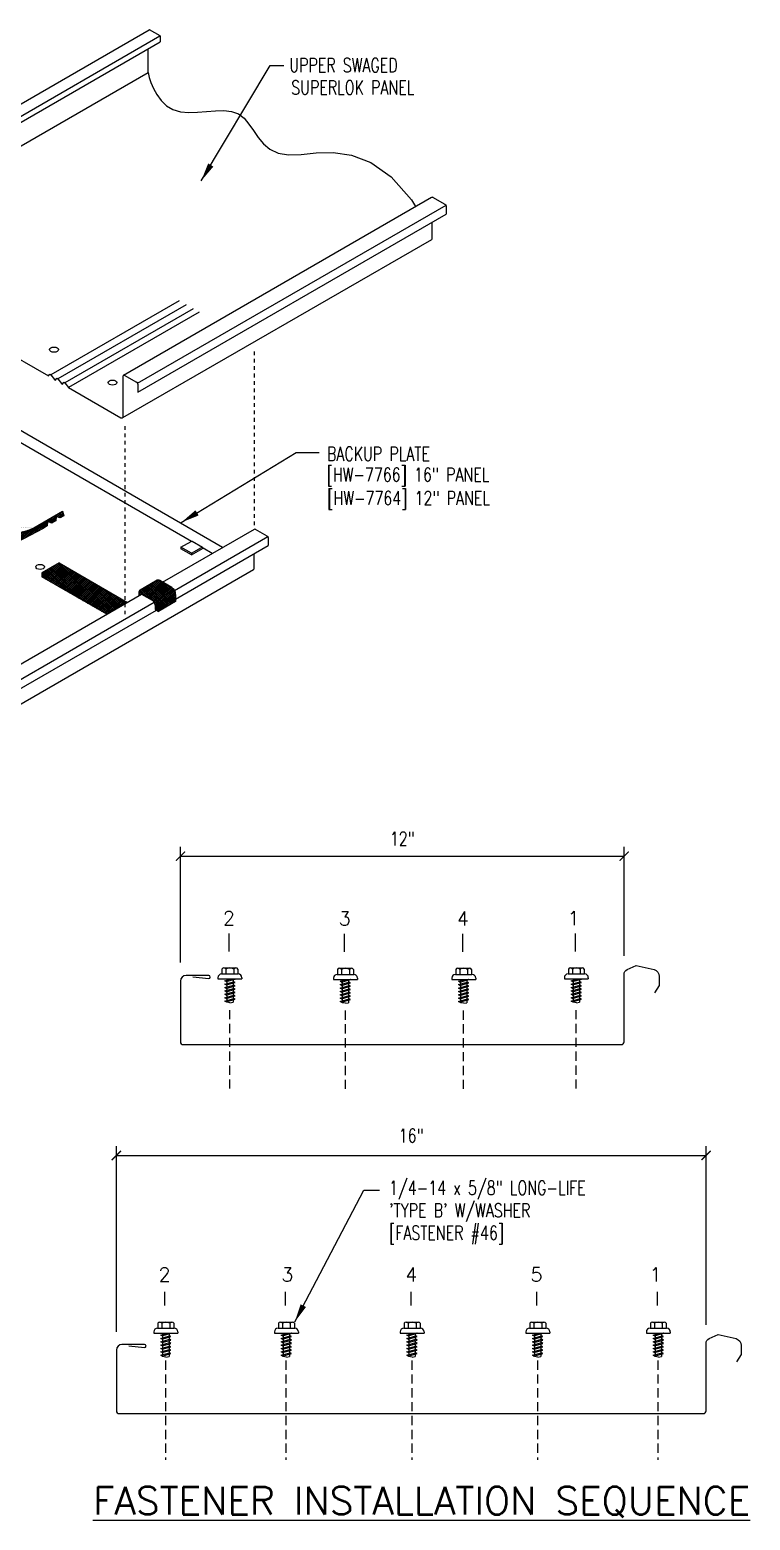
# Model space of a CAD drawing. Header units: inches. Extents: x 74.8 to 129.6, y 61.8 to 102.1.
# Drawn here: x 110.13 to 129.62, y 61.77 to 102.09 of the extents above; entities that cross this region are included whole.
import ezdxf
from ezdxf.enums import TextEntityAlignment as Align

# ---------------------------------------------------------------- set-up
doc = ezdxf.new("R2010")
doc.units = ezdxf.units.IN
doc.header["$MEASUREMENT"] = 0
doc.linetypes.add('DASH2', pattern=[0.1875, 0.125, -0.0625])
doc.linetypes.add('HIDDEN', pattern=[0.375, 0.25, -0.125])
for name, color, linetype in [('FASTENER', 9, 'Continuous'), ('PANEL', 11, 'Continuous'), ('STLA', 10, 'Continuous'), ('TAPE', 8, 'Continuous'), ('TEXT', 2, 'Continuous')]:
    doc.layers.add(name, color=color, linetype=linetype)
doc.styles.add('ANNTEXT', font='romans.shx', dxfattribs={"height": 0.375})
doc.styles.add('TEXT', font='SIMPLEX', dxfattribs={"width": 0.75, "height": 6})
doc.styles.add('TEXT1', font='ROMANS.shx', dxfattribs={"width": 0.75, "height": 0.375})
doc.dimstyles.new('DETAIL$7', dxfattribs={"dimscale": 4, "dimtxt": 6, "dimasz": 0.125, "dimexe": 0.0625, "dimexo": 0.125, "dimgap": 0.0625, "dimtad": 1, "dimdec": 5, "dimzin": 3, "dimdsep": 46, "dimlunit": 4, "dimtxsty": 'TEXT', "dimblk": 'ARCHTICK', "dimcen": 0.0625, "dimclrd": 7, "dimclre": 7, "dimclrt": 2, "dimadec": 0, "dimazin": 0, "dimtfac": 0.666667, "dimtdec": 5, "dimtmove": 0, "dimatfit": 3, "dimfxl": 0, "dimfrac": 2, "dimtolj": 1, "dimtzin": 3, "dimarcsym": 0})
pattern_1 = [(45, (77.079424, 58.24434), (-0.026516504, 0.026516504), []), (135, (77.079424, 58.24434), (-0.026516504, -0.026516504), [])]

# ---------------------------------------------------------------- blocks, each defined once
blk = doc.blocks.new('fz46')
at = {"layer": 'FASTENER'}
for p, q in [((-0.331, 0.051), (-0.331, 0.017)), ((-0.331, 0.017), (0.317, 0.017)), ((-0.231, 0.151), (0.217, 0.151)), ((-0.223, 0.285), (-0.223, 0.151)), ((-0.168, 0.317), (0.154, 0.317)), ((-0.147, -0.036), (0.039, 0.017)), ((-0.114, 0.285), (-0.114, 0.151)), ((-0.111, -0.056), (0.132, 0.014)), ((-0.094, 0.017), (-0.094, -0.021)), ((-0.094, 0.017), (0.079, 0.017)), ((0.079, 0.017), (0.125, 0.017)), ((0.099, 0.285), (0.099, 0.151)), ((0.132, 0.014), (0.125, 0.017)), ((0.208, 0.285), (0.208, 0.151)), ((0.317, 0.051), (0.317, 0.017)), ((-0.111, -0.056), (-0.147, -0.036)), ((-0.147, -0.127), (0.096, -0.057)), ((-0.111, -0.147), (-0.147, -0.127)), ((-0.147, -0.218), (0.096, -0.148)), ((-0.111, -0.238), (-0.147, -0.218)), ((-0.147, -0.308), (0.096, -0.239)), ((-0.111, -0.328), (-0.147, -0.308)), ((-0.147, -0.399), (0.096, -0.33)), ((-0.111, -0.419), (-0.147, -0.399)), ((-0.111, -0.147), (0.132, -0.077)), ((-0.111, -0.238), (0.132, -0.168)), ((-0.111, -0.328), (0.132, -0.259)), ((-0.111, -0.419), (0.132, -0.35)), ((-0.094, -0.051), (-0.094, -0.111)), ((-0.094, -0.142), (-0.094, -0.202)), ((-0.094, -0.233), (-0.094, -0.293)), ((-0.094, -0.324), (-0.094, -0.384)), ((0.079, -0.002), (0.079, -0.062)), ((0.079, -0.093), (0.079, -0.153)), ((0.079, -0.183), (0.079, -0.244)), ((0.079, -0.274), (0.079, -0.335)), ((0.079, -0.365), (0.079, -0.426)), ((0.132, -0.077), (0.096, -0.057)), ((0.132, -0.168), (0.096, -0.148)), ((0.132, -0.259), (0.096, -0.239)), ((0.132, -0.35), (0.096, -0.33)), ((-0.147, -0.49), (0.096, -0.421)), ((-0.111, -0.51), (-0.147, -0.49)), ((-0.147, -0.581), (0.096, -0.512)), ((-0.111, -0.601), (-0.147, -0.581)), ((-0.111, -0.51), (0.132, -0.441)), ((-0.111, -0.601), (0.132, -0.532)), ((-0.094, -0.414), (-0.094, -0.475)), ((-0.094, -0.505), (-0.094, -0.566)), ((-0.094, -0.596), (-0.094, -0.616)), ((-0.007, -0.63), (-0.094, -0.616)), ((-0.007, -0.63), (0.079, -0.616)), ((0.079, -0.456), (0.079, -0.517)), ((0.079, -0.547), (0.079, -0.616)), ((0.132, -0.441), (0.096, -0.421)), ((0.132, -0.532), (0.096, -0.512))]:
    blk.add_line(p, q, dxfattribs=at)
for centre, radius, start, end in [((-0.231, 0.051), 0.1, 90.0005, 180.0005), ((-0.168, 0.254), 0.0628, 29.8759, 150.125), ((-0.007, 0.121), 0.196, 56.9979, 123.003), ((0.154, 0.254), 0.0628, 29.8759, 150.125), ((0.217, 0.051), 0.1, 0.0005, 90.0005)]:
    blk.add_arc(centre, radius, start, end, dxfattribs=at)
blk = doc.blocks.new('_ArchTick')
at = {"color": 0, "linetype": 'ByBlock', "const_width": 0.15}
blk.add_lwpolyline([(-0.5, -0.5), (0.5, 0.5)], dxfattribs=at)

msp = doc.modelspace()

# ---------------------------------------------------------------- hatches: boundary and pattern name
at = {"layer": 'TAPE'}
h = msp.add_hatch(dxfattribs=at)
h.set_pattern_fill('ANSI37', color=256, scale=0.3, style=0)
h.set_pattern_definition(pattern_1)
edge = h.paths.add_edge_path()
edge.add_arc((106.27641, 90.49386), 0.125, 180, 240.000701, ccw=False)
edge.add_line((106.15141, 90.49386), (106.15141, 91.17314))
edge.add_line((106.15141, 91.17314), (105.96244, 91.06404))
edge.add_ellipse((105.88655, 91.19291), major_axis=(-0.07478, 0.12953), ratio=0.57735027, start_angle=134.980967, end_angle=180.855647, ccw=False)
edge.add_line((105.88651, 91.07081), (105.78068, 91.13178))
edge.add_line((105.78068, 91.13178), (105.688, 91.07828))
edge.add_line((105.688, 91.07828), (105.688, 90.19022))
edge.add_arc((105.7505, 90.19022), 0.0625, 180, 240.000704)
edge.add_line((105.71925, 90.1361), (108.79585, 88.35988))
edge.add_arc((109.29583, 89.22591), 1, 240.000704, 298.749202)
edge.add_line((109.77681, 88.34917), (110.41086, 88.69886))
edge.add_line((110.41086, 88.69886), (111.01672, 89.06369))
edge.add_line((111.01672, 89.06369), (110.24414, 88.61889))
edge.add_arc((109.75924, 89.49346), 1, 240.000701, 299.005841, ccw=False)
edge.add_line((109.25925, 88.62742), (106.21391, 90.3856))
h.paths.add_polyline_path([(105.71925, 90.1361, -0.26795249), (105.688, 90.19022), (105.688, 91.07828), (105.59221, 91.02297), (105.59221, 90.17101, 0.26795259), (105.65471, 90.06275), (108.77883, 88.25909, 0.26162103), (109.81942, 88.2468), (110.50071, 88.60963), (110.41086, 88.69886), (109.78073, 88.35134, -0.26330199), (108.79585, 88.35988)])
h.paths.add_polyline_path([(110.84675, 88.92353), (110.95534, 88.88339), (111.05356, 88.94253), (111.01672, 89.06369), (110.41086, 88.69886), (110.50071, 88.60963), (110.59893, 88.66877), (110.61425, 88.78352), (110.72284, 88.74339), (110.77713, 88.77608), (110.83143, 88.80877)])
edge = h.paths.add_edge_path()
edge.add_ellipse((105.88655, 91.19291), major_axis=(-0.07478, 0.12953), ratio=0.57735027, start_angle=180.855647, end_angle=314.940656)
edge.add_line((105.88666, 91.31497), (105.63311, 91.46109))
edge.add_ellipse((105.62902, 91.34142), major_axis=(-0.07478, 0.12953), ratio=0.57735027, start_angle=-47.281155, end_angle=-47.217215, ccw=False)
edge.add_ellipse((105.62902, 91.34142), major_axis=(-0.07478, 0.12953), ratio=0.57735027, start_angle=-47.217215, end_angle=-42.678534, ccw=False)
edge.add_line((105.63311, 91.46109), (105.62474, 91.46591))
edge.add_ellipse((105.62902, 91.34142), major_axis=(-0.07478, 0.12953), ratio=0.57735027, start_angle=-42.678534, end_angle=-3.393913)
edge.add_ellipse((105.62902, 91.34142), major_axis=(-0.07478, 0.12953), ratio=0.57735027, start_angle=-3.393913, end_angle=47.182444)
edge.add_line((105.52334, 91.39778), (105.52334, 91.31909))
edge.add_line((105.52334, 91.31909), (105.5967, 91.36144))
edge.add_line((105.5967, 91.36144), (105.8888, 91.19562))
edge.add_arc((105.88703, 91.19191), 0.00411, -137.938373, 64.400987, ccw=False)
edge.add_line((105.88398, 91.18916), (105.8819, 91.19023))
edge.add_line((105.8819, 91.19023), (105.78068, 91.13178))
edge.add_line((105.78068, 91.13178), (105.88651, 91.07081))
edge.add_ellipse((105.88655, 91.19291), major_axis=(-0.07478, 0.12953), ratio=0.57735027, start_angle=134.980967, end_angle=180.855647)
h = msp.add_hatch(dxfattribs=at)
h.set_pattern_fill('ANSI37', color=256, scale=0.3, style=0)
h.set_pattern_definition(pattern_1)
h.paths.add_polyline_path([(110.92304, 87.66684), (110.45963, 87.39929), (112.30711, 86.33268), (112.7015, 86.56038), (112.7015, 86.64007)])
h.paths.add_polyline_path([(110.45963, 87.39929), (110.45963, 87.28868), (112.21132, 86.27737), (112.30711, 86.33268)])
h = msp.add_hatch(dxfattribs=at)
h.set_pattern_fill('ANSI37', color=256, scale=0.3, style=0)
h.set_pattern_definition(pattern_1)
edge = h.paths.add_edge_path()
edge.add_line((113.50866, 86.73594), (113.50895, 86.73577))
edge.add_ellipse((113.50884, 86.61372), major_axis=(-0.07478, 0.12953), ratio=0.57735027, start_angle=220.155815, end_angle=314.940656, ccw=False)
edge.add_line((113.61422, 86.54256), (113.61422, 86.35588))
edge.add_line((113.61422, 86.35588), (114.07606, 86.62252))
edge.add_line((114.07606, 86.62252), (114.07606, 86.8092))
edge.add_ellipse((113.97067, 86.88036), major_axis=(-0.07478, 0.12953), ratio=0.57735027, start_angle=220.155815, end_angle=268.886885)
edge.add_ellipse((113.97067, 86.88036), major_axis=(-0.07478, 0.12953), ratio=0.57735027, start_angle=268.886885, end_angle=314.940656)
edge.add_line((113.97078, 87.00242), (113.65068, 87.18696))
edge.add_ellipse((113.64655, 87.06732), major_axis=(-0.07478, 0.12953), ratio=0.57735027, start_angle=-47.281155, end_angle=-47.238348)
edge.add_ellipse((113.64655, 87.06732), major_axis=(-0.07478, 0.12953), ratio=0.57735027, start_angle=-47.238348, end_angle=-42.678534)
edge.add_line((113.65068, 87.18696), (113.64226, 87.19181))
edge.add_ellipse((113.64655, 87.06732), major_axis=(-0.07478, 0.12953), ratio=0.57735027, start_angle=-42.678534, end_angle=-3.404898)
edge.add_line((113.57634, 87.19918), (113.11776, 86.93386))
edge.add_ellipse((113.18471, 86.80068), major_axis=(-0.07478, 0.12953), ratio=0.57735027, start_angle=-42.678534, end_angle=-5.721255, ccw=False)
edge.add_ellipse((113.18471, 86.80068), major_axis=(-0.07478, 0.12953), ratio=0.57735027, start_angle=-47.238348, end_angle=-42.678534, ccw=False)
edge.add_line((113.18884, 86.92032), (113.50866, 86.73594))
h = msp.add_hatch(dxfattribs=at)
h.set_pattern_fill('ANSI37', color=256, scale=0.3, style=0)
h.set_pattern_definition(pattern_1)
edge = h.paths.add_edge_path()
edge.add_ellipse((113.18471, 86.80068), major_axis=(-0.07478, 0.12953), ratio=0.57735027, start_angle=-47.281155, end_angle=-47.238348)
edge.add_ellipse((113.18471, 86.80068), major_axis=(-0.07478, 0.12953), ratio=0.57735027, start_angle=-47.238348, end_angle=-42.678534)
edge.add_line((113.18884, 86.92032), (113.18043, 86.92517))
edge.add_ellipse((113.18471, 86.80068), major_axis=(-0.07478, 0.12953), ratio=0.57735027, start_angle=-42.678534, end_angle=-5.721255)
edge.add_ellipse((113.18471, 86.80068), major_axis=(-0.07478, 0.12953), ratio=0.57735027, start_angle=-5.721255, end_angle=47.182444)
edge.add_line((113.07903, 86.85704), (113.07903, 86.77834))
edge.add_line((113.07903, 86.77834), (113.15239, 86.8207))
edge.add_line((113.15239, 86.8207), (113.44266, 86.65541))
edge.add_arc((113.36843, 86.52506), 0.15, 0, 60.340934, ccw=False)
edge.add_line((113.51843, 86.52506), (113.51843, 86.41119))
edge.add_line((113.51843, 86.41119), (113.61422, 86.35588))
edge.add_line((113.61422, 86.35588), (113.61422, 86.54256))
edge.add_ellipse((113.50884, 86.61372), major_axis=(-0.07478, 0.12953), ratio=0.57735027, start_angle=220.155815, end_angle=314.940656)
edge.add_line((113.50895, 86.73577), (113.18884, 86.92032))
h = msp.add_hatch(dxfattribs=at)
h.set_pattern_fill('ANSI37', color=256, scale=0.3, style=0)
h.set_pattern_definition(pattern_1)
h.paths.add_polyline_path([(112.77052, 86.60022), (112.7015, 86.64007), (112.7015, 86.56038)])

# ---------------------------------------------------------------- linework, layer by layer
at = {"color": 7}
for p, q in [((112.47261, 66.86892), (112.47261, 71.88597)), ((128.42355, 67.05083), (128.42355, 71.88597)), ((112.47261, 71.63597), (128.42355, 71.63597))]:
    msp.add_line(p, q, dxfattribs=at)
at = {"layer": 'FASTENER'}
for p, q in [((115.52143, 77.15835), (115.52143, 77.64072)), ((118.6451, 77.14752), (118.6451, 77.62989)), ((121.84358, 77.14752), (121.84358, 77.62989)), ((124.8905, 77.15835), (124.8905, 77.64072)), ((113.78805, 67.57464), (113.78805, 67.95058)), ((117.04805, 67.57464), (117.04805, 67.95058)), ((120.44805, 67.57464), (120.44805, 67.95058)), ((123.84805, 67.57464), (123.84805, 67.95058)), ((127.10805, 67.57464), (127.10805, 67.95058))]:
    msp.add_line(p, q, dxfattribs=at)
at = {"layer": 'FASTENER', "linetype": 'DASH2', "ltscale": 2}
for p, q in [((115.53377, 75.57058), (115.53377, 73.38417)), ((118.65744, 75.55975), (118.65744, 73.37334)), ((121.85592, 75.55975), (121.85592, 73.37334)), ((124.90284, 75.57058), (124.90284, 73.38417)), ((113.8004, 66.08919), (113.8004, 63.40042)), ((117.0604, 66.08919), (117.0604, 63.40042)), ((120.4604, 66.08919), (120.4604, 63.40042)), ((123.8604, 66.08919), (123.8604, 63.40042)), ((127.1204, 66.08919), (127.1204, 63.40042))]:
    msp.add_line(p, q, dxfattribs=at)
at = {"layer": 'PANEL'}
for p, q in [((108.29724, 99.16829), (113.35566, 102.08765)), ((113.65412, 101.92258), (113.36865, 102.08739)), ((108.48156, 98.7755), (113.65412, 101.76078)), ((108.58548, 99.00188), (113.65016, 101.92487)), ((113.65412, 101.92258), (113.65412, 101.76078)), ((113.33016, 100.93165), (113.33016, 101.57381)), ((104.88584, 96.05697), (113.33016, 100.93165)), ((112.66821, 92.75054), (120.99471, 97.55785)), ((113.04839, 92.52986), (121.39247, 97.34732)), ((113.05227, 92.28682), (121.39247, 97.10204)), ((121.00167, 96.87641), (121.00167, 96.41248)), ((112.64462, 91.59914), (121.00167, 96.41248)), ((106.48556, 95.11907), (110.6341, 92.72391)), ((114.17438, 94.76046), (110.69967, 92.75433)), ((114.36412, 94.65091), (110.88941, 92.64478)), ((114.55387, 94.54136), (111.07915, 92.53524)), ((114.70966, 94.45142), (111.17581, 92.41115)), ((110.6341, 92.72391), (110.67207, 92.77276)), ((110.67207, 92.77276), (110.69967, 92.75433)), ((110.69967, 92.75433), (110.79633, 92.63025)), ((112.68573, 92.74899), (113.01757, 92.5595)), ((110.79633, 92.63025), (110.82384, 92.61436)), ((110.82384, 92.61436), (110.86182, 92.66321)), ((110.86182, 92.66321), (110.88941, 92.64478)), ((110.88941, 92.64478), (110.98607, 92.5207)), ((110.98607, 92.5207), (111.01359, 92.50481)), ((111.01359, 92.50481), (111.05156, 92.55366)), ((111.05156, 92.55366), (111.07915, 92.53524)), ((111.07915, 92.53524), (111.17581, 92.41115)), ((111.17581, 92.41115), (112.59423, 91.59223)), ((112.66088, 91.62885), (112.66088, 92.73161)), ((113.05227, 92.5044), (113.05227, 92.28682)), ((114.50377, 88.25037), (109.70288, 91.02216)), ((113.71877, 87.1477), (116.20532, 88.58331)), ((114.0469, 86.92101), (116.56946, 88.37741)), ((114.07606, 86.68947), (116.57919, 88.13466)), ((115.06621, 87.92564), (114.81728, 88.06936)), ((107.7184, 82.59897), (116.18335, 87.48621)), ((107.74037, 83.69607), (113.15045, 86.81958)), ((108.10451, 83.49017), (113.49646, 86.60322)), ((108.11424, 83.24742), (113.55624, 86.38936))]:
    msp.add_line(p, q, dxfattribs=at)
at = {"layer": 'PANEL', "color": 7, "linetype": 'HIDDEN', "ltscale": 0.4}
for p, q in [((116.20238, 93.38743), (116.20238, 88.66076)), ((112.7015, 91.3662), (112.7015, 86.2834))]:
    msp.add_line(p, q, dxfattribs=at)
at = {"layer": 'PANEL'}
msp.add_lwpolyline([(113.33016, 100.93165), (113.33016, 100.93165), (113.35786, 100.79714), (113.40557, 100.66377), (113.475, 100.5052), (113.56783, 100.33695), (113.68572, 100.17451), (113.83038, 100.03341), (114.00348, 99.92914), (114.20506, 99.8724), (114.42861, 99.85458), (114.66597, 99.86224), (114.90899, 99.88196), (115.1495, 99.90031), (115.37935, 99.90385), (115.59038, 99.87916), (115.77444, 99.81281), (115.92694, 99.69632), (116.05761, 99.54097), (116.17973, 99.36301), (116.30662, 99.17869), (116.45156, 99.00423), (116.62785, 98.85589), (116.84878, 98.74991), (117.12766, 98.70252), (117.4738, 98.71864), (117.88057, 98.75786), (118.33739, 98.76844), (118.83364, 98.69863), (119.35874, 98.49671), (119.90208, 98.11093), (120.45306, 97.48956), (120.5624, 97.30825)], dxfattribs=at)
for points in [[(121.00167, 97.55544, -0.47795575), (121.02593, 97.56421), (121.02593, 97.56421), (121.35777, 97.37472, -0.26636253), (121.39247, 97.31961), (121.39247, 97.10204)], [(116.20532, 88.58331, -0.29719069), (116.22291, 88.58389), (116.22291, 88.58389), (116.54546, 88.3997, -0.26636253), (116.57919, 88.34614), (116.57919, 88.13466)], [(116.18335, 87.48621, 0.21490537), (116.19875, 87.50884), (116.19875, 87.91501)], [(114.54195, 76.47189), (114.96937, 76.42362, 0.41421356), (115.00961, 76.46386, 0.41421356), (114.96937, 76.5041), (114.35742, 76.5041, 0.41421356), (114.20599, 76.35267), (114.20589, 74.70955, 0.41433848), (114.28043, 74.63504), (126.1315, 74.63504, 0.41421464), (126.20602, 74.70957), (126.20599, 76.53458, -0.27334467), (126.28436, 76.66722), (126.5356, 76.77482), (127.02224, 76.66653, -0.31402705), (127.15521, 76.4757), (127.15521, 76.23631), (127.02459, 76.03374)], [(112.80858, 66.48814), (113.23599, 66.43987, 0.41421356), (113.27624, 66.48011, 0.41421356), (113.23599, 66.52035), (112.62404, 66.52035, 0.41421356), (112.47261, 66.36892), (112.47252, 64.7258, 0.41433848), (112.54705, 64.65129), (128.34905, 64.65129, 0.41421464), (128.42358, 64.72582), (128.42355, 66.55083, -0.27334467), (128.50191, 66.68347), (128.75316, 66.79107), (129.2398, 66.68278, -0.31402705), (129.37277, 66.49195), (129.37277, 66.25256), (129.24215, 66.04999)]]:
    msp.add_lwpolyline(points, format="xyb", dxfattribs=at)
for centre, radius, start, end in [((113.36195, 102.07729), 0.01212, 56.440692, 121.253031), ((112.67714, 92.73482), 0.01657, 58.77278, 191.184453), ((112.98687, 92.50169), 0.06546, 2.367993, 62.028582), ((112.6146, 91.63411), 0.04657, 244.062016, 353.512121)]:
    msp.add_arc(centre, radius, start, end, dxfattribs=at)
for centre in [(110.78621, 93.43648), (112.36858, 92.54536), (110.41086, 87.55719), (110.41086, 87.55719)]:
    msp.add_ellipse(centre, major_axis=(-0.12, 0), ratio=0.57735027, dxfattribs=at)
at = {"layer": 'STLA'}
for p, q in [((115.34746, 88.08802), (108.88977, 91.81637)), ((114.21963, 88.08966), (114.49599, 88.24922)), ((114.50088, 87.92728), (114.21963, 88.08966)), ((114.21963, 88.08966), (114.21963, 88.04906)), ((114.50088, 87.88668), (114.21963, 88.04906)), ((114.50088, 87.92728), (114.77724, 88.08684)), ((114.50088, 87.88668), (114.81728, 88.06936)), ((114.50088, 87.92728), (114.50088, 87.88668)), ((114.8043, 88.08302), (114.52305, 88.2454)), ((115.01158, 87.95718), (114.81728, 88.06936))]:
    msp.add_line(p, q, dxfattribs=at)
for centre, start in [((114.50499, 88.21523), 59.101724), ((114.50499, 88.21523), 91.996495), ((114.78624, 88.05285), 28.003505)]:
    msp.add_arc(centre, 0.03516, start, 104.831751, dxfattribs=at)
at = {"layer": 'TAPE'}
for p, q in [((110.24414, 88.61889), (111.01672, 89.06369)), ((110.92304, 87.66684), (110.45963, 87.39929)), ((110.92304, 87.66684), (112.77052, 86.60022)), ((110.45963, 87.39929), (112.30711, 86.33268)), ((110.45963, 87.39929), (110.45963, 87.28868)), ((112.21132, 86.27737), (110.45963, 87.28868)), ((113.11776, 86.93386), (113.58232, 87.20264)), ((113.57634, 87.19918), (113.11776, 86.93386)), ((113.64226, 87.19181), (113.97078, 87.00242)), ((113.65068, 87.18696), (113.64226, 87.19181)), ((113.97078, 87.00242), (113.65068, 87.18696)), ((113.07903, 86.85704), (113.07903, 86.77834)), ((113.15153, 86.82119), (113.44266, 86.65541)), ((113.18043, 86.92517), (113.50895, 86.73577)), ((113.18884, 86.92032), (113.50866, 86.73594)), ((114.07606, 86.8092), (114.07606, 86.62252)), ((113.51843, 86.52506), (113.51843, 86.41119)), ((113.51843, 86.41119), (113.61422, 86.35588)), ((114.07606, 86.62252), (113.61422, 86.35588)), ((113.61422, 86.54256), (113.61422, 86.35588))]:
    msp.add_line(p, q, dxfattribs=at)
msp.add_lwpolyline([(105.59221, 91.02297), (105.59221, 90.17101, 0.26795261), (105.65471, 90.06275), (108.77883, 88.25909, 0.26162102), (109.81942, 88.2468), (110.50071, 88.60963), (110.41086, 88.69886), (109.78073, 88.35134, -0.26330199), (108.79585, 88.35988), (105.71925, 90.1361, -0.26795249), (105.688, 90.19022), (105.688, 91.07828)], format="xyb", dxfattribs=at)
msp.add_lwpolyline([(110.84675, 88.92353), (110.83143, 88.80877), (110.77713, 88.77608), (110.72284, 88.74339), (110.61425, 88.78352), (110.59893, 88.66877), (110.50071, 88.60963), (110.41086, 88.69886), (111.01672, 89.06369), (111.05356, 88.94253), (110.95534, 88.88339)], close=True, dxfattribs=at)
for centre, radius, start, end in [((109.75924, 89.49346), 1, 240.000704, 299.005841), ((113.36843, 86.52506), 0.15, 360, 60.340934)]:
    msp.add_arc(centre, radius, start, end, dxfattribs=at)
for centre, start_param, end_param in [((113.64655, 87.06732), -0.82521182, 0.06047507), ((113.64655, 87.06732), -0.05942667, 0.06047507), ((113.64655, 87.06732), -0.74488094, -0.05942667), ((113.64655, 87.06732), -0.82446471, -0.74488094), ((113.64655, 87.06732), -0.82521182, -0.82446471), ((113.18471, 86.80068), -0.09985474, 0.823489), ((113.18471, 86.80068), -0.82521182, 0.823489), ((113.18471, 86.80068), -0.74488094, -0.09985474), ((113.18471, 86.80068), -0.82446471, -0.74488094), ((113.18471, 86.80068), -0.82521182, -0.82446471), ((113.50884, 86.61372), 3.84244383, 5.49952645), ((113.50884, 86.61372), 5.4967514, 5.49952645), ((113.50884, 86.61372), 3.84244383, 5.4967514), ((113.97067, 86.88036), 3.84244383, 5.49952645), ((113.97067, 86.88036), 5.4967514, 5.49952645), ((113.97067, 86.88036), 4.69296146, 5.4967514), ((113.97067, 86.88036), 3.84244383, 4.69296146)]:
    msp.add_ellipse(centre, major_axis=(-0.07478, 0.12953), ratio=0.57735027, start_param=start_param, end_param=end_param, dxfattribs=at)
at = {"layer": 'TEXT', "color": 7}
for p, q in [((114.20599, 76.85267), (114.20599, 79.9822)), ((126.20599, 77.03458), (126.20599, 79.9822)), ((114.20599, 79.7322), (126.20599, 79.7322))]:
    msp.add_line(p, q, dxfattribs=at)

# ---------------------------------------------------------------- block references
at = {"color": 7, "xscale": 0.25, "yscale": 0.25, "zscale": 0.25, "rotation": 180}
msp.add_blockref('_ArchTick', (112.47261, 71.63597), dxfattribs=at)
at = {"color": 7, "xscale": 0.25, "yscale": 0.25, "zscale": 0.25}
msp.add_blockref('_ArchTick', (128.42355, 71.63597), dxfattribs=at)
at = {"layer": 'FASTENER'}
for p in [(115.55158, 76.39487), (118.67525, 76.38404), (121.87373, 76.38404), (124.92065, 76.39487), (113.81821, 66.81116), (117.07821, 66.81116), (120.47821, 66.81116), (123.87821, 66.81116), (127.13821, 66.81116)]:
    msp.add_blockref('fz46', p, dxfattribs=at)
at = {"layer": 'TEXT', "color": 7, "xscale": 0.25, "yscale": 0.25, "zscale": 0.25, "rotation": 180}
msp.add_blockref('_ArchTick', (114.20599, 79.7322), dxfattribs=at)
at = {"layer": 'TEXT', "color": 7, "xscale": 0.25, "yscale": 0.25, "zscale": 0.25}
msp.add_blockref('_ArchTick', (126.20599, 79.7322), dxfattribs=at)

# ---------------------------------------------------------------- texts
at = {"color": 2, "insert": (120.44808, 72.17169), "char_height": 0.375, "attachment_point": 5, "style": 'TEXT1'}
msp.add_mtext('\\A1;16"', dxfattribs=at)
at = {"layer": 'TEXT', "style": 'TEXT1', "width": 0.75}
for s, p in [('UPPER SWAGED', (117.14971, 100.9464)), ('SUPERLOK PANEL', (117.20328, 100.33926)), ('BACKUP PLATE', (118.1685, 90.42835)), ('[HW-7766] 16" PANEL', (118.16064, 89.86763)), ('[HW-7764] 12" PANEL', (118.17473, 89.23387)), ('1/4-14 x 5/8" LONG-LIFE', (119.84869, 70.5713)), ("'TYPE B' W/WASHER", (119.84869, 69.96415)), ('[FASTENER #46]', (119.84869, 69.35701))]:
    msp.add_text(s, height=0.375, dxfattribs=at).set_placement(p)
at = {"layer": 'TEXT', "style": 'ANNTEXT'}
for s, p in [('2', (115.51725, 77.86993)), ('3', (118.64968, 77.8591)), ('4', (121.84358, 77.8591)), ('1', (124.84039, 77.86993)), ('2', (113.77529, 68.22933)), ('3', (117.09644, 68.22933)), ('4', (120.44805, 68.22933)), ('5', (123.83769, 68.22933)), ('1', (127.05795, 68.22933))]:
    msp.add_text(s, height=0.375, dxfattribs=at).set_placement(p, align=Align.CENTER)
at = {"layer": 'TEXT', "color": 2, "style": 'TEXT1'}
msp.add_text('%%UFASTENER INSTALLATION SEQUENCE', height=0.75, dxfattribs=at).set_placement((120.72797, 61.91879), align=Align.CENTER)
at = {"layer": 'TEXT', "color": 2, "insert": (120.20599, 80.20541), "char_height": 0.375, "attachment_point": 5, "style": 'TEXT1'}
msp.add_mtext('\\A1;12"', dxfattribs=at)

# ---------------------------------------------------------------- leaders
at = {"layer": 'TEXT', "color": 7}
for points in [[(114.76848, 98.00255), (116.63641, 101.12276), (117.00471, 101.12276)], [(114.22839, 88.76095), (117.33713, 90.65727), (117.95604, 90.65727)], [(117.29622, 67.13074), (119.16808, 70.69359), (119.58958, 70.69359)]]:
    msp.add_leader(points, dimstyle='DETAIL$7', dxfattribs=at)

doc.saveas('drawing.dxf')
